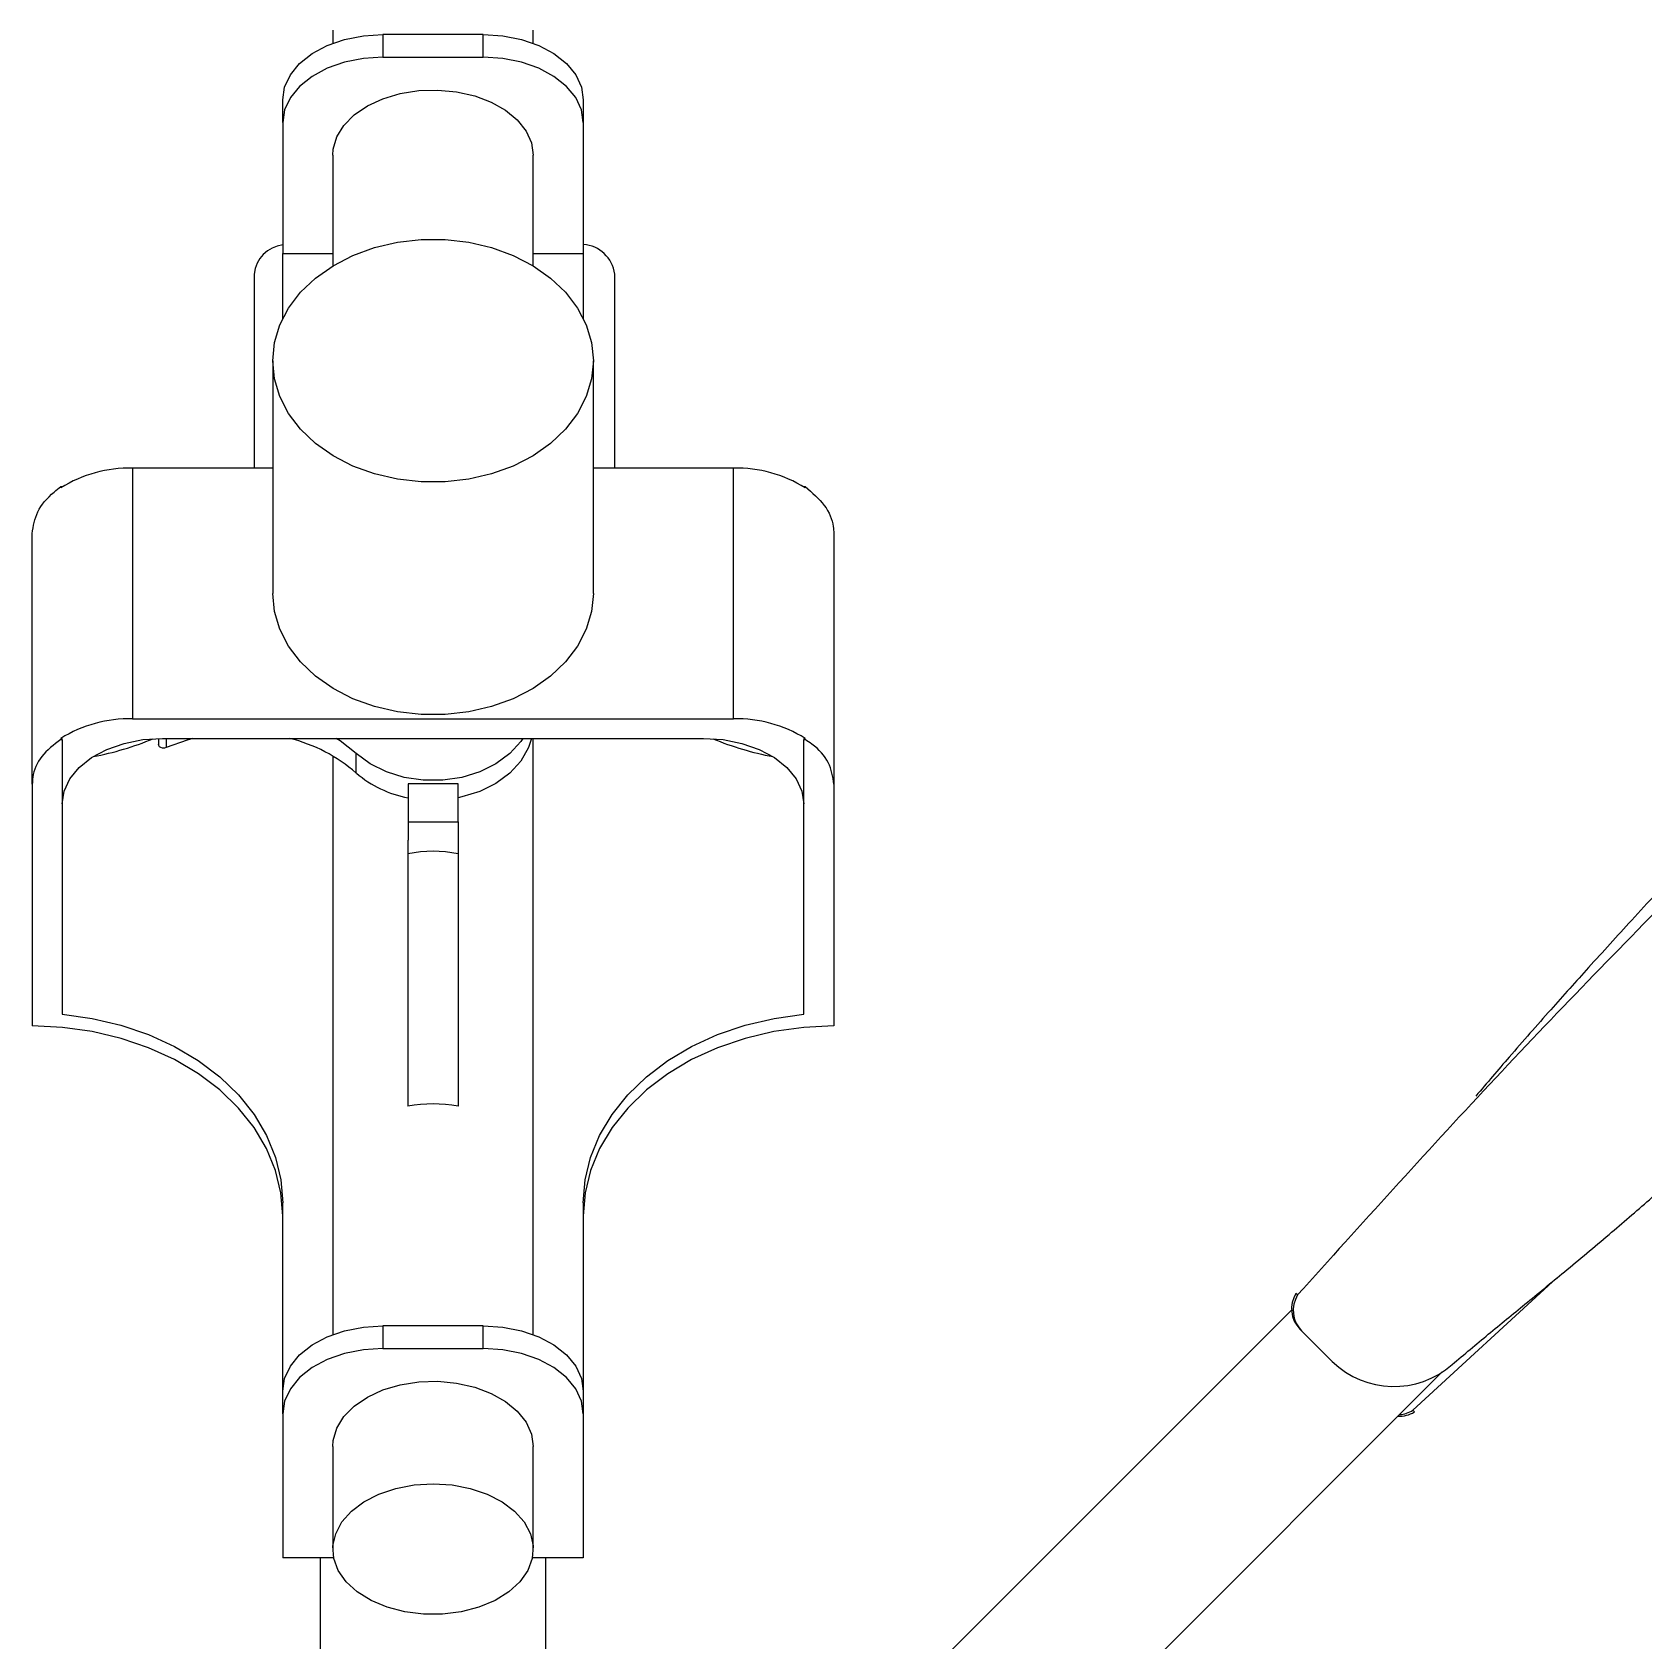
# Model space of a CAD drawing. Header units: millimetres. Extents: x 0 to 297, y 0 to 210.
# Drawn here: x 147.74 to 174.54, y 153.49 to 180.24 of the extents above; entities that cross this region are included whole.
import ezdxf

# ---------------------------------------------------------------- set-up
doc = ezdxf.new("R2010")
doc.units = ezdxf.units.MM

msp = doc.modelspace()

# ---------------------------------------------------------------- linework, layer by layer
at = {"color": 7, "linetype": 'Continuous', "lineweight": 25}
for p, q in [((152.739, 180.278), (152.739, 180.058)), ((153.572, 180.204), (153.572, 179.825)), ((155.239, 180.204), (153.572, 180.204)), ((155.239, 179.825), (155.239, 180.204)), ((156.072, 180.058), (156.072, 180.278)), ((153.572, 179.825), (155.239, 179.825)), ((151.905, 178.737), (151.905, 179.116)), ((156.905, 179.116), (156.905, 178.737)), ((151.905, 178.737), (151.905, 176.563)), ((156.905, 178.737), (156.905, 176.563)), ((152.739, 178.194), (152.739, 176.355)), ((156.072, 176.355), (156.072, 178.194)), ((151.905, 175.48), (151.905, 176.563)), ((151.905, 176.563), (152.739, 176.563)), ((156.072, 176.563), (156.905, 176.563)), ((156.905, 176.563), (156.905, 175.48)), ((151.428, 176.219), (151.428, 172.991)), ((157.428, 172.991), (157.428, 176.219)), ((151.739, 174.777), (151.739, 170.907)), ((157.072, 170.907), (157.072, 174.777)), ((149.405, 172.991), (149.405, 168.822)), ((151.739, 172.991), (149.405, 172.991)), ((159.405, 172.991), (157.072, 172.991)), ((159.405, 168.822), (159.405, 172.991)), ((148.215, 172.686), (148.215, 172.665)), ((148.239, 172.68), (148.239, 172.688)), ((160.572, 172.688), (160.572, 172.68)), ((160.596, 172.665), (160.596, 172.686)), ((147.739, 167.735), (147.739, 171.904)), ((161.072, 171.904), (161.072, 167.735)), ((149.405, 168.822), (159.405, 168.822)), ((148.215, 168.496), (148.215, 168.475)), ((148.215, 168.496), (148.239, 168.496)), ((148.239, 168.473), (148.239, 168.496)), ((148.239, 168.473), (148.239, 163.907)), ((149.839, 168.495), (149.839, 168.397)), ((149.905, 168.496), (158.905, 168.496)), ((149.964, 168.496), (149.964, 168.342)), ((156.072, 158.582), (156.072, 168.496)), ((160.572, 168.496), (160.596, 168.496)), ((160.572, 168.496), (160.572, 168.473)), ((160.572, 163.907), (160.572, 168.473)), ((160.596, 168.475), (160.596, 168.496)), ((152.739, 168.203), (152.739, 158.582)), ((153.129, 167.92), (153.129, 168.246)), ((147.739, 167.735), (147.739, 163.713)), ((153.989, 167.741), (153.989, 167.109)), ((154.822, 167.741), (153.989, 167.741)), ((154.822, 167.109), (154.822, 167.741)), ((161.072, 167.735), (161.072, 163.713)), ((153.989, 167.109), (154.822, 167.109)), ((153.989, 167.109), (153.989, 166.803)), ((154.822, 167.109), (154.822, 166.803)), ((153.989, 162.381), (153.989, 166.803)), ((154.822, 166.803), (154.822, 162.381)), ((151.905, 157.64), (151.905, 160.772)), ((156.905, 160.772), (156.905, 157.64)), ((170.703, 157.321), (173.094, 159.519)), ((168.785, 159.239), (168.758, 159.266)), ((168.685, 158.989), (157.723, 148.027)), ((153.572, 158.727), (153.572, 158.348)), ((155.239, 158.727), (153.572, 158.727)), ((155.239, 158.348), (155.239, 158.727)), ((168.851, 158.643), (168.823, 158.671)), ((168.851, 158.643), (169.363, 158.131)), ((153.572, 158.348), (155.239, 158.348)), ((159.491, 146.259), (171.192, 157.961)), ((151.905, 157.261), (151.905, 157.64)), ((156.905, 157.64), (156.905, 157.261)), ((151.905, 157.261), (151.905, 154.869)), ((156.905, 157.261), (156.905, 154.869)), ((170.703, 157.321), (170.731, 157.294)), ((152.739, 156.718), (152.739, 155.012)), ((156.072, 155.012), (156.072, 156.718)), ((152.753, 154.869), (151.905, 154.869)), ((152.53, 154.869), (152.53, 139.121)), ((156.905, 154.869), (156.058, 154.869)), ((156.28, 139.121), (156.28, 154.869))]:
    msp.add_line(p, q, dxfattribs=at)
at = {"color": 7, "linetype": 'Continuous', "lineweight": 25, "flags": 128}
for points in [[(151.905, 179.116), (151.937, 179.329), (152.032, 179.532), (152.186, 179.72), (152.394, 179.885), (152.646, 180.02), (152.934, 180.121), (153.247, 180.183), (153.572, 180.204)], [(155.239, 180.204), (155.564, 180.183), (155.877, 180.121), (156.165, 180.02), (156.417, 179.885), (156.624, 179.72), (156.779, 179.532), (156.873, 179.329), (156.905, 179.116)], [(153.572, 179.825), (153.247, 179.804), (152.934, 179.742), (152.646, 179.641), (152.394, 179.506), (152.186, 179.341), (152.032, 179.153), (151.937, 178.95), (151.905, 178.737)], [(156.905, 178.737), (156.873, 178.95), (156.779, 179.153), (156.624, 179.341), (156.417, 179.506), (156.165, 179.641), (155.877, 179.742), (155.564, 179.804), (155.239, 179.825)], [(152.739, 178.194), (152.746, 178.297), (152.806, 178.5), (152.924, 178.692), (153.095, 178.866), (153.314, 179.015), (153.572, 179.135), (153.86, 179.221), (154.168, 179.27), (154.485, 179.28), (154.798, 179.25), (155.098, 179.183), (155.372, 179.079), (155.612, 178.944), (155.807, 178.782), (155.953, 178.598), (156.042, 178.4), (156.072, 178.194)], [(157.072, 174.777), (157.042, 174.475), (156.954, 174.181), (156.808, 173.9), (156.609, 173.638), (156.36, 173.402), (156.068, 173.196), (155.739, 173.026), (155.38, 172.895), (154.999, 172.806), (154.605, 172.761), (154.206, 172.761), (153.812, 172.806), (153.431, 172.895), (153.072, 173.026), (152.743, 173.196), (152.451, 173.402), (152.202, 173.638), (152.003, 173.9), (151.857, 174.181), (151.768, 174.475), (151.739, 174.777), (151.768, 175.078), (151.857, 175.372), (152.003, 175.654), (152.202, 175.915), (152.451, 176.152), (152.743, 176.357), (153.072, 176.527), (153.431, 176.658), (153.812, 176.747), (154.206, 176.792), (154.605, 176.792), (154.999, 176.747), (155.38, 176.658), (155.739, 176.527), (156.068, 176.357), (156.36, 176.152), (156.609, 175.915), (156.808, 175.654), (156.954, 175.372), (157.042, 175.078), (157.072, 174.777)], [(157.072, 170.907), (157.042, 170.605), (156.954, 170.311), (156.808, 170.03), (156.609, 169.768), (156.36, 169.532), (156.068, 169.326), (155.739, 169.156), (155.38, 169.025), (154.999, 168.936), (154.605, 168.891), (154.206, 168.891), (153.812, 168.936), (153.431, 169.025), (153.072, 169.156), (152.743, 169.326), (152.451, 169.532), (152.202, 169.768), (152.003, 170.03), (151.857, 170.311), (151.768, 170.605), (151.739, 170.907)], [(148.239, 167.409), (148.271, 167.621), (148.366, 167.825), (148.52, 168.013), (148.727, 168.178), (148.979, 168.313), (149.268, 168.413), (149.58, 168.475), (149.905, 168.496)], [(149.964, 168.342), (149.936, 168.335), (149.906, 168.335), (149.879, 168.343), (149.857, 168.358), (149.843, 168.378), (149.839, 168.397)], [(150.411, 168.496), (150.313, 168.469), (149.964, 168.342)], [(153.129, 168.246), (152.858, 168.456), (152.795, 168.496)], [(155.898, 168.496), (155.864, 168.447), (155.681, 168.245), (155.45, 168.074), (155.181, 167.94), (154.882, 167.848), (154.566, 167.801), (154.243, 167.801), (153.927, 167.848), (153.629, 167.941), (153.359, 168.075), (153.129, 168.246)], [(156.043, 168.496), (155.992, 168.345), (155.864, 168.12), (155.681, 167.919), (155.45, 167.748), (155.181, 167.614), (154.882, 167.522), (154.822, 167.509)], [(158.905, 168.496), (159.231, 168.475), (159.543, 168.413), (159.831, 168.313), (160.084, 168.178), (160.291, 168.013), (160.445, 167.825), (160.54, 167.621), (160.572, 167.409)], [(148.239, 163.907), (148.734, 163.839), (149.214, 163.725), (149.674, 163.569), (150.104, 163.372), (150.501, 163.136), (150.857, 162.867), (151.167, 162.566), (151.428, 162.24), (151.634, 161.892), (151.784, 161.528), (151.875, 161.153), (151.905, 160.772)], [(156.905, 160.772), (156.936, 161.153), (157.027, 161.528), (157.176, 161.892), (157.383, 162.24), (157.643, 162.566), (157.954, 162.867), (158.31, 163.136), (158.706, 163.372), (159.137, 163.569), (159.596, 163.725), (160.077, 163.839), (160.572, 163.907)], [(151.905, 160.554), (151.875, 160.935), (151.784, 161.31), (151.635, 161.674), (151.428, 162.022), (151.168, 162.348), (150.858, 162.649), (150.502, 162.918), (150.106, 163.154), (149.675, 163.351), (149.216, 163.507), (148.736, 163.621), (148.241, 163.69), (147.739, 163.713)], [(161.072, 163.713), (160.57, 163.69), (160.075, 163.621), (159.595, 163.507), (159.136, 163.351), (158.705, 163.154), (158.309, 162.918), (157.953, 162.649), (157.643, 162.348), (157.383, 162.022), (157.176, 161.674), (157.026, 161.31), (156.936, 160.935), (156.905, 160.554)], [(151.905, 157.64), (151.937, 157.852), (152.032, 158.056), (152.186, 158.244), (152.394, 158.409), (152.646, 158.544), (152.934, 158.644), (153.247, 158.706), (153.572, 158.727)], [(155.239, 158.727), (155.564, 158.706), (155.877, 158.644), (156.165, 158.544), (156.417, 158.409), (156.624, 158.244), (156.779, 158.056), (156.873, 157.852), (156.905, 157.64)], [(153.572, 158.348), (153.247, 158.327), (152.934, 158.265), (152.646, 158.165), (152.394, 158.03), (152.186, 157.865), (152.032, 157.677), (151.937, 157.473), (151.905, 157.261)], [(156.905, 157.261), (156.873, 157.473), (156.779, 157.677), (156.624, 157.865), (156.417, 158.03), (156.165, 158.165), (155.877, 158.265), (155.564, 158.327), (155.239, 158.348)], [(152.739, 156.718), (152.746, 156.821), (152.806, 157.024), (152.924, 157.216), (153.095, 157.39), (153.314, 157.539), (153.572, 157.659), (153.86, 157.745), (154.168, 157.794), (154.485, 157.803), (154.798, 157.774), (155.098, 157.706), (155.372, 157.603), (155.612, 157.468), (155.807, 157.305), (155.953, 157.122), (156.042, 156.923), (156.072, 156.718)], [(154.405, 156.099), (154.721, 156.08), (155.025, 156.021), (155.306, 155.927), (155.555, 155.799), (155.763, 155.643), (155.921, 155.464), (156.025, 155.268), (156.07, 155.064), (156.055, 154.857), (155.98, 154.657), (155.849, 154.469), (155.665, 154.3), (155.436, 154.158), (155.169, 154.046), (154.875, 153.969), (154.564, 153.93), (154.247, 153.93), (153.936, 153.969), (153.642, 154.046), (153.375, 154.158), (153.146, 154.3), (152.962, 154.469), (152.83, 154.657), (152.756, 154.857), (152.741, 155.064), (152.786, 155.268), (152.889, 155.464), (153.048, 155.643), (153.255, 155.799), (153.504, 155.927), (153.786, 156.021), (154.09, 156.08), (154.405, 156.099)]]:
    msp.add_lwpolyline(points, dxfattribs=at)
at = {"color": 7, "linetype": 'Continuous', "lineweight": 25}
for centre, radius, start, end in [((151.968, 176.165), 0.542, 96.602, 174.2622), ((156.859, 176.14), 0.575, 7.9302, 85.3778), ((149.363, 170.812), 2.179, 88.8728, 121.7738), ((159.448, 170.812), 2.179, 58.2262, 91.1272), ((147.742, 178.114), 5.449, 274.986, 275.2349), ((161.069, 178.114), 5.449, 264.7651, 265.014), ((149.363, 166.644), 2.179, 88.8728, 121.7738), ((159.448, 166.644), 2.179, 58.2262, 91.1272), ((147.742, 163.047), 5.449, 84.7651, 85.014), ((147.834, 173.095), 4.987, 280.6123, 292.5883), ((151.385, 165.915), 2.657, 48.9788, 76.222), ((160.977, 173.095), 4.987, 247.4117, 259.3877), ((161.069, 163.047), 5.449, 94.986, 95.2349), ((154.319, 169.304), 1.825, 229.3269, 259.586), ((154.405, 164.61), 2.01, 78.0355, 101.9645), ((154.405, 159.888), 2.528, 80.5133, 99.4867), ((169.171, 159.01), 0.486, 148.2336, 224.3127), ((169.199, 158.983), 0.486, 148.2336, 224.3127), ((170.386, 159.187), 1.47, 225.901, 311.3007), ((170.47, 157.724), 0.503, 268.0367, 301.1472), ((170.442, 157.754), 0.506, 274.5238, 301.0804)]:
    msp.add_arc(centre, radius, start, end, dxfattribs=at)
for points, knots in [([(184.069, 174.36), (182.566, 173.03), (179.56, 170.369), (175.553, 166.467), (171.956, 162.76), (169.843, 160.413), (168.785, 159.239)], [0, 0, 0, 0, 0.279917, 0.559681, 0.779662, 1, 1, 1, 1]), ([(171.356, 158.082), (171.556, 158.25), (171.957, 158.588), (172.583, 159.098), (173.255, 159.649), (173.946, 160.227), (174.673, 160.851), (175.448, 161.531), (176.338, 162.33), (177.279, 163.192), (178.27, 164.115), (179.295, 165.081), (180.375, 166.119), (181.398, 167.227), (182.228, 168.308), (182.932, 169.304), (183.564, 170.218), (184.226, 171.122), (184.907, 172.026), (185.275, 172.685), (185.459, 173.014)], [0, 0, 0, 0, 0.037922, 0.07606, 0.117197, 0.164116, 0.206855, 0.256247, 0.313652, 0.380434, 0.441528, 0.510188, 0.584826, 0.658786, 0.728843, 0.782477, 0.83598, 0.890276, 0.94525, 1, 1, 1, 1]), ([(147.739, 171.904), (147.757, 172.026), (147.794, 172.269), (148.013, 172.526), (148.177, 172.655), (148.215, 172.686)], [0, 0, 0, 0, 0.434023, 0.868122, 1, 1, 1, 1]), ([(160.596, 172.686), (160.712, 172.584), (160.945, 172.38), (161.061, 172.102), (161.07, 171.943), (161.072, 171.904)], [0, 0, 0, 0, 0.430312, 0.860387, 1, 1, 1, 1]), ([(180.809, 171.492), (180.607, 171.351), (180.049, 170.962), (179.139, 170.289), (178.103, 169.411), (177.092, 168.407), (176.114, 167.374), (175.19, 166.39), (174.372, 165.506), (173.652, 164.717), (172.973, 163.958), (172.346, 163.247), (171.935, 162.764), (171.75, 162.548)], [0, 0, 0, 0, 0.058069, 0.159846, 0.266048, 0.376721, 0.494348, 0.600027, 0.693939, 0.777215, 0.850986, 0.933078, 1, 1, 1, 1]), ([(148.215, 168.475), (148.099, 168.388), (147.865, 168.215), (147.749, 167.933), (147.741, 167.774), (147.739, 167.735)], [0, 0, 0, 0, 0.430312, 0.860387, 1, 1, 1, 1]), ([(161.072, 167.735), (161.054, 167.857), (161.017, 168.101), (160.797, 168.348), (160.634, 168.451), (160.596, 168.475)], [0, 0, 0, 0, 0.434023, 0.868122, 1, 1, 1, 1])]:
    msp.add_open_spline(points, degree=3, knots=knots, dxfattribs=at)

doc.saveas('drawing.dxf')
